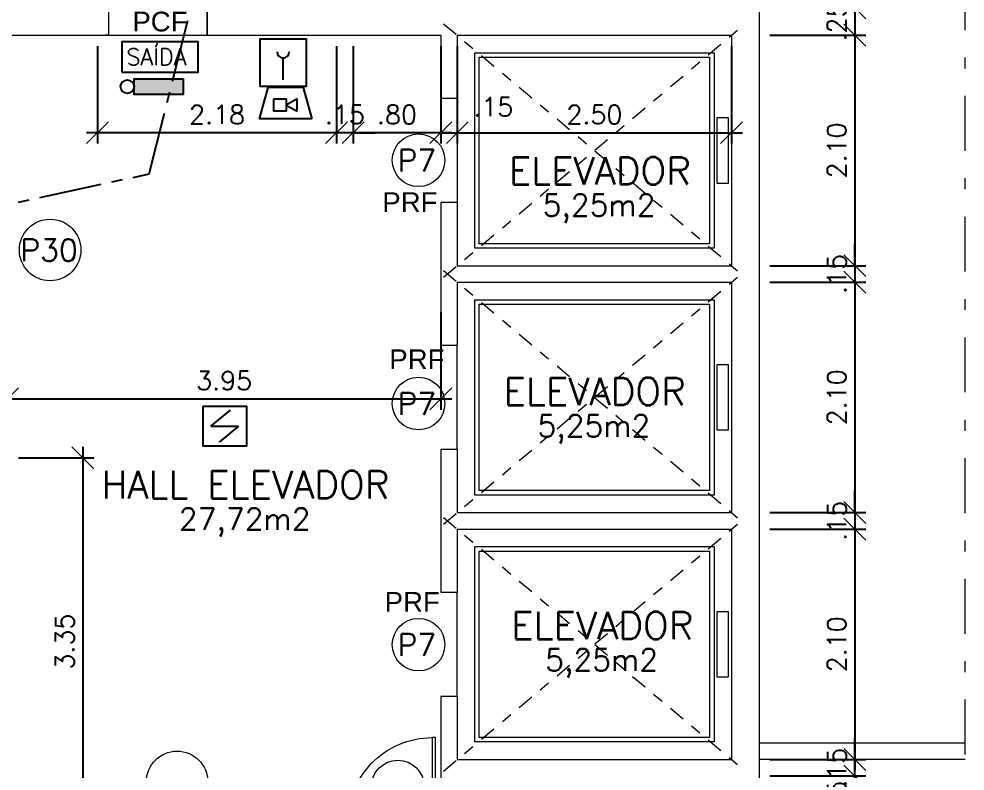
# Model space of a CAD drawing. Header units: millimetres. Extents: x 521 to 1055, y 261 to 520.
# Drawn here: x 616.32 to 624.94, y 396.94 to 403.8 of the extents above; entities that cross this region are included whole.
import ezdxf
from ezdxf.enums import TextEntityAlignment as Align

# ---------------------------------------------------------------- set-up
doc = ezdxf.new("R2010")
doc.units = ezdxf.units.MM
for name, pattern in [('CENTER2', [28.575, 19.05, -3.175, 3.175, -3.175]), ('CONTINU', [0]), ('DASHDOT', [1, 0.5, -0.25, 0, -0.25]), ('DASHDOTX2', [2, 1, -0.5, 0, -0.5])]:
    doc.linetypes.add(name, pattern=pattern)
doc.layers.add('0.1', color=8, linetype='Continuous', lineweight=13)
doc.layers.add('ppci', color=8, linetype='Continuous')
doc.styles.add('ROMANS', font='romans')
doc.styles.get("Standard").update_dxf_attribs({"font": 'romans.shx'})
doc.styles.add('STYLE1', font='sanss___.ttf')
doc.dimstyles.new('Fares Eng - 50', dxfattribs={"dimscale": 2, "dimtxt": 0.085, "dimasz": 0.1, "dimexe": 0.05, "dimexo": 0.05, "dimgap": 0.04, "dimtad": 1, "dimzin": 4, "dimdsep": 46, "dimtxsty": 'ROMANS', "dimblk1": 'OBLIQUE', "dimblk2": 'OBLIQUE', "dimsah": 1, "dimcen": 0.05, "dimdle": 0.05, "dimclrd": 8, "dimclre": 8, "dimclrt": 8, "dimaunit": 1, "dimadec": 0, "dimazin": 0, "dimtfac": 1, "dimtix": 1, "dimtmove": 2, "dimatfit": 0, "dimldrblk": 'OPEN90', "dimfxl": 1, "dimtolj": 1, "dimtzin": 0, "dimarcsym": 0})

# ---------------------------------------------------------------- blocks, each defined once
blk = doc.blocks.new('ÁREA')
for p in [(0.00005, 0.003762), (0, 0)]:
    blk.add_attdef('COMPARTIMENTO', text='', height=0.0025).set_placement(p, align=Align.CENTER)
at = {"color": 1}
for p in [(-0.00005, -0.003762), (-0.000099, -0.007523)]:
    blk.add_attdef('ÁREA', text='', height=0.002, dxfattribs=at).set_placement(p, align=Align.CENTER)
blk = doc.blocks.new('_OBLIQUE')
at = {"color": 0, "linetype": 'ByBlock'}
blk.add_line((-0.5, -0.5), (0.5, 0.5), dxfattribs=at)
blk = doc.blocks.new('*D796')
at = {"layer": '0.1', "color": 8, "linetype": 'CONTINU', "lineweight": -2, "transparency": 16777216}
for p, q in [((620.3114, 403.5465), (620.3114, 402.6585)), ((622.8114, 403.5465), (622.8114, 402.6585)), ((620.2114, 402.7585), (622.9114, 402.7585))]:
    blk.add_line(p, q, dxfattribs=at)
at = {"layer": 'DEFPOINTS', "color": 0, "linetype": 'CONTINU', "lineweight": -2, "transparency": 16777216}
for p in [(620.3114, 403.6465), (622.8114, 403.6465), (622.8114, 402.7585)]:
    blk.add_point(p, dxfattribs=at)
at = {"layer": '0.1', "color": 8, "linetype": 'CONTINU', "lineweight": -2, "transparency": 16777216, "xscale": 0.2, "yscale": 0.2, "zscale": 0.2, "rotation": 180}
blk.add_blockref('_OBLIQUE', (620.3114, 402.7585), dxfattribs=at)
at = {"layer": '0.1', "color": 8, "linetype": 'CONTINU', "lineweight": -2, "transparency": 16777216, "xscale": 0.2, "yscale": 0.2, "zscale": 0.2}
blk.add_blockref('_OBLIQUE', (622.8114, 402.7585), dxfattribs=at)
at = {"layer": '0.1', "color": 8, "linetype": 'CONTINU', "transparency": 16777216, "insert": (621.5614, 402.9235), "char_height": 0.17, "attachment_point": 5, "style": 'ROMANS'}
blk.add_mtext('\\A1;2.50', dxfattribs=at)
blk = doc.blocks.new('_Open90')
at = {"color": 0, "linetype": 'ByBlock', "lineweight": -2}
for p, q in [((-0.5, 0.5), (0, 0)), ((0, 0), (-1, 0)), ((0, 0), (-0.5, -0.5))]:
    blk.add_line(p, q, dxfattribs=at)
blk = doc.blocks.new('*D797')
at = {"layer": '0.1', "color": 8, "linetype": 'CONTINU', "lineweight": -2, "transparency": 16777216}
for p, q in [((620.1614, 403.259), (620.1614, 402.6585)), ((620.3114, 403.259), (620.3114, 402.6585)), ((620.1614, 402.7585), (619.9614, 402.7585)), ((620.1614, 402.7585), (620.3114, 402.7585)), ((620.3114, 402.7585), (620.5114, 402.7585))]:
    blk.add_line(p, q, dxfattribs=at)
at = {"layer": 'DEFPOINTS', "color": 0, "linetype": 'CONTINU', "lineweight": -2, "transparency": 16777216}
for p in [(620.1614, 403.359), (620.3114, 403.359), (620.3114, 402.7585)]:
    blk.add_point(p, dxfattribs=at)
at = {"layer": '0.1', "color": 8, "linetype": 'CONTINU', "lineweight": -2, "transparency": 16777216, "xscale": 0.2, "yscale": 0.2, "zscale": 0.2}
blk.add_blockref('_OBLIQUE', (620.1614, 402.7585), dxfattribs=at)
at = {"layer": '0.1', "color": 8, "linetype": 'CONTINU', "lineweight": -2, "transparency": 16777216, "xscale": 0.2, "yscale": 0.2, "zscale": 0.2, "rotation": 180}
blk.add_blockref('_OBLIQUE', (620.3114, 402.7585), dxfattribs=at)
at = {"layer": '0.1', "color": 8, "linetype": 'CONTINU', "transparency": 16777216, "insert": (620.6398, 402.9932), "char_height": 0.17, "attachment_point": 5, "style": 'ROMANS'}
blk.add_mtext('\\A1;.15', dxfattribs=at)
blk = doc.blocks.new('*D694')
at = {"layer": '0.1', "color": 8, "linetype": 'CONTINU', "lineweight": -2, "transparency": 16777216}
for p, q in [((623.935, 403.8965), (623.935, 404.0965)), ((623.1614, 403.8965), (624.035, 403.8965)), ((623.935, 403.8965), (623.935, 403.6465)), ((623.1614, 403.6465), (624.035, 403.6465)), ((623.935, 403.6465), (623.935, 403.4465))]:
    blk.add_line(p, q, dxfattribs=at)
at = {"layer": 'DEFPOINTS', "color": 0, "linetype": 'CONTINU', "lineweight": -2, "transparency": 16777216}
for p in [(623.0614, 403.8965), (623.0614, 403.6465), (623.935, 403.6465)]:
    blk.add_point(p, dxfattribs=at)
at = {"layer": '0.1', "color": 8, "linetype": 'CONTINU', "lineweight": -2, "transparency": 16777216, "xscale": 0.2, "yscale": 0.2, "zscale": 0.2}
for p, rotation in [((623.935, 403.8965), 270), ((623.935, 403.6465), 90)]:
    blk.add_blockref('_OBLIQUE', p, dxfattribs=dict(at, rotation=rotation))
at = {"layer": '0.1', "color": 8, "linetype": 'CONTINU', "transparency": 16777216, "insert": (623.77, 403.7715), "char_height": 0.17, "attachment_point": 5, "rotation": 90, "style": 'ROMANS'}
blk.add_mtext('\\A1;.25', dxfattribs=at)
blk = doc.blocks.new('*D695')
at = {"layer": '0.1', "color": 8, "linetype": 'CONTINU', "lineweight": -2, "transparency": 16777216}
for p, q in [((623.935, 403.7465), (623.935, 401.4465)), ((623.1614, 403.6465), (624.035, 403.6465)), ((623.1614, 401.5465), (624.035, 401.5465))]:
    blk.add_line(p, q, dxfattribs=at)
at = {"layer": 'DEFPOINTS', "color": 0, "linetype": 'CONTINU', "lineweight": -2, "transparency": 16777216}
for p in [(623.0614, 403.6465), (623.0614, 401.5465), (623.935, 401.5465)]:
    blk.add_point(p, dxfattribs=at)
at = {"layer": '0.1', "color": 8, "linetype": 'CONTINU', "lineweight": -2, "transparency": 16777216, "xscale": 0.2, "yscale": 0.2, "zscale": 0.2}
for p, rotation in [((623.935, 403.6465), 90), ((623.935, 401.5465), 270)]:
    blk.add_blockref('_OBLIQUE', p, dxfattribs=dict(at, rotation=rotation))
at = {"layer": '0.1', "color": 8, "linetype": 'CONTINU', "transparency": 16777216, "insert": (623.77, 402.5965), "char_height": 0.17, "attachment_point": 5, "rotation": 90, "style": 'ROMANS'}
blk.add_mtext('\\A1;2.10', dxfattribs=at)
blk = doc.blocks.new('*D696')
at = {"layer": '0.1', "color": 8, "linetype": 'CONTINU', "lineweight": -2, "transparency": 16777216}
for p, q in [((623.935, 401.5465), (623.935, 401.7465)), ((623.1614, 401.5465), (624.035, 401.5465)), ((623.935, 401.5465), (623.935, 401.3965)), ((623.1614, 401.3965), (624.035, 401.3965)), ((623.935, 401.3965), (623.935, 401.1965))]:
    blk.add_line(p, q, dxfattribs=at)
at = {"layer": 'DEFPOINTS', "color": 0, "linetype": 'CONTINU', "lineweight": -2, "transparency": 16777216}
for p in [(623.0614, 401.5465), (623.0614, 401.3965), (623.935, 401.3965)]:
    blk.add_point(p, dxfattribs=at)
at = {"layer": '0.1', "color": 8, "linetype": 'CONTINU', "lineweight": -2, "transparency": 16777216, "xscale": 0.2, "yscale": 0.2, "zscale": 0.2}
for p, rotation in [((623.935, 401.5465), 270), ((623.935, 401.3965), 90)]:
    blk.add_blockref('_OBLIQUE', p, dxfattribs=dict(at, rotation=rotation))
at = {"layer": '0.1', "color": 8, "linetype": 'CONTINU', "transparency": 16777216, "insert": (623.77, 401.4715), "char_height": 0.17, "attachment_point": 5, "rotation": 90, "style": 'ROMANS'}
blk.add_mtext('\\A1;.15', dxfattribs=at)
blk = doc.blocks.new('*D697')
at = {"layer": '0.1', "color": 8, "linetype": 'CONTINU', "lineweight": -2, "transparency": 16777216}
for p, q in [((623.935, 401.4965), (623.935, 399.1965)), ((623.1614, 401.3965), (624.035, 401.3965)), ((623.1614, 399.2965), (624.035, 399.2965))]:
    blk.add_line(p, q, dxfattribs=at)
at = {"layer": 'DEFPOINTS', "color": 0, "linetype": 'CONTINU', "lineweight": -2, "transparency": 16777216}
for p in [(623.0614, 401.3965), (623.0614, 399.2965), (623.935, 399.2965)]:
    blk.add_point(p, dxfattribs=at)
at = {"layer": '0.1', "color": 8, "linetype": 'CONTINU', "lineweight": -2, "transparency": 16777216, "xscale": 0.2, "yscale": 0.2, "zscale": 0.2}
for p, rotation in [((623.935, 401.3965), 90), ((623.935, 399.2965), 270)]:
    blk.add_blockref('_OBLIQUE', p, dxfattribs=dict(at, rotation=rotation))
at = {"layer": '0.1', "color": 8, "linetype": 'CONTINU', "transparency": 16777216, "insert": (623.77, 400.3465), "char_height": 0.17, "attachment_point": 5, "rotation": 90, "style": 'ROMANS'}
blk.add_mtext('\\A1;2.10', dxfattribs=at)
blk = doc.blocks.new('*D698')
at = {"layer": '0.1', "color": 8, "linetype": 'CONTINU', "lineweight": -2, "transparency": 16777216}
for p, q in [((623.935, 399.2965), (623.935, 399.4965)), ((623.1614, 399.2965), (624.035, 399.2965)), ((623.935, 399.2965), (623.935, 399.1465)), ((623.1614, 399.1465), (624.035, 399.1465)), ((623.935, 399.1465), (623.935, 398.9465))]:
    blk.add_line(p, q, dxfattribs=at)
at = {"layer": 'DEFPOINTS', "color": 0, "linetype": 'CONTINU', "lineweight": -2, "transparency": 16777216}
for p in [(623.0614, 399.2965), (623.0614, 399.1465), (623.935, 399.1465)]:
    blk.add_point(p, dxfattribs=at)
at = {"layer": '0.1', "color": 8, "linetype": 'CONTINU', "lineweight": -2, "transparency": 16777216, "xscale": 0.2, "yscale": 0.2, "zscale": 0.2}
for p, rotation in [((623.935, 399.2965), 270), ((623.935, 399.1465), 90)]:
    blk.add_blockref('_OBLIQUE', p, dxfattribs=dict(at, rotation=rotation))
at = {"layer": '0.1', "color": 8, "linetype": 'CONTINU', "transparency": 16777216, "insert": (623.77, 399.2215), "char_height": 0.17, "attachment_point": 5, "rotation": 90, "style": 'ROMANS'}
blk.add_mtext('\\A1;.15', dxfattribs=at)
blk = doc.blocks.new('*D798')
at = {"layer": '0.1', "color": 8, "linetype": 'CONTINU', "lineweight": -2, "transparency": 16777216}
for p, q in [((623.935, 399.2465), (623.935, 396.9465)), ((623.1614, 399.1465), (624.035, 399.1465)), ((623.1614, 397.0465), (624.035, 397.0465))]:
    blk.add_line(p, q, dxfattribs=at)
at = {"layer": 'DEFPOINTS', "color": 0, "linetype": 'CONTINU', "lineweight": -2, "transparency": 16777216}
for p in [(623.0614, 399.1465), (623.0614, 397.0465), (623.935, 397.0465)]:
    blk.add_point(p, dxfattribs=at)
at = {"layer": '0.1', "color": 8, "linetype": 'CONTINU', "lineweight": -2, "transparency": 16777216, "xscale": 0.2, "yscale": 0.2, "zscale": 0.2}
for p, rotation in [((623.935, 399.1465), 90), ((623.935, 397.0465), 270)]:
    blk.add_blockref('_OBLIQUE', p, dxfattribs=dict(at, rotation=rotation))
at = {"layer": '0.1', "color": 8, "linetype": 'CONTINU', "transparency": 16777216, "insert": (623.77, 398.0965), "char_height": 0.17, "attachment_point": 5, "rotation": 90, "style": 'ROMANS'}
blk.add_mtext('\\A1;2.10', dxfattribs=at)
blk = doc.blocks.new('P90 - parede 25cm')
for points in [[(-0.125, 0.93), (-0.125, 0.9), (0.125, 0.9), (0.125, 0.93)], [(-0.125, -0.03), (-0.125, 0), (0.125, 0), (0.125, -0.03)]]:
    blk.add_lwpolyline(points)
blk.add_lwpolyline([(-0.975, 0.03), (-0.125, 0.03), (-0.125, 0), (-0.975, 0)], close=True)
at = {"color": 8}
blk.add_arc((-0.1175, 0.0415), 0.8585, 90.50075, 182.77241, dxfattribs=at)
blk = doc.blocks.new('*D750')
at = {"layer": '0.1', "color": 8, "linetype": 'CONTINU', "lineweight": -2, "transparency": 16777216}
for p, q in [((616.2114, 401.1224), (616.2114, 400.2344)), ((620.1614, 401.1224), (620.1614, 400.2344)), ((616.1114, 400.3344), (620.2614, 400.3344))]:
    blk.add_line(p, q, dxfattribs=at)
at = {"layer": 'DEFPOINTS', "color": 0, "linetype": 'CONTINU', "lineweight": -2, "transparency": 16777216}
for p in [(616.2114, 401.2224), (620.1614, 401.2224), (620.1614, 400.3344)]:
    blk.add_point(p, dxfattribs=at)
at = {"layer": '0.1', "color": 8, "linetype": 'CONTINU', "lineweight": -2, "transparency": 16777216, "xscale": 0.2, "yscale": 0.2, "zscale": 0.2, "rotation": 180}
blk.add_blockref('_OBLIQUE', (616.2114, 400.3344), dxfattribs=at)
at = {"layer": '0.1', "color": 8, "linetype": 'CONTINU', "lineweight": -2, "transparency": 16777216, "xscale": 0.2, "yscale": 0.2, "zscale": 0.2}
blk.add_blockref('_OBLIQUE', (620.1614, 400.3344), dxfattribs=at)
at = {"layer": '0.1', "color": 8, "linetype": 'CONTINU', "transparency": 16777216, "insert": (618.1864, 400.4994), "char_height": 0.17, "attachment_point": 5, "style": 'ROMANS'}
blk.add_mtext('\\A1;3.95', dxfattribs=at)
blk = doc.blocks.new('*D768')
at = {"layer": '0.1', "color": 8, "linetype": 'CONTINU', "lineweight": -2, "transparency": 16777216}
for p, q in [((619.3614, 403.5465), (619.3614, 402.6585)), ((620.1614, 403.5465), (620.1614, 402.6585)), ((620.2614, 402.7585), (619.2614, 402.7585))]:
    blk.add_line(p, q, dxfattribs=at)
at = {"layer": 'DEFPOINTS', "color": 0, "linetype": 'CONTINU', "lineweight": -2, "transparency": 16777216}
for p in [(619.3614, 403.6465), (620.1614, 403.6465), (619.3614, 402.7585)]:
    blk.add_point(p, dxfattribs=at)
at = {"layer": '0.1', "color": 8, "linetype": 'CONTINU', "lineweight": -2, "transparency": 16777216, "xscale": 0.2, "yscale": 0.2, "zscale": 0.2, "rotation": 180}
blk.add_blockref('_OBLIQUE', (619.3614, 402.7585), dxfattribs=at)
at = {"layer": '0.1', "color": 8, "linetype": 'CONTINU', "lineweight": -2, "transparency": 16777216, "xscale": 0.2, "yscale": 0.2, "zscale": 0.2}
blk.add_blockref('_OBLIQUE', (620.1614, 402.7585), dxfattribs=at)
at = {"layer": '0.1', "color": 8, "linetype": 'CONTINU', "transparency": 16777216, "insert": (619.7614, 402.9235), "char_height": 0.17, "attachment_point": 5, "style": 'ROMANS'}
blk.add_mtext('\\A1;.80', dxfattribs=at)
blk = doc.blocks.new('*D769')
at = {"layer": '0.1', "color": 8, "lineweight": -2, "transparency": 16777216}
for p, q in [((619.2114, 403.5465), (619.2114, 402.6585)), ((619.3614, 403.5465), (619.3614, 402.6585)), ((619.2114, 402.7585), (619.0114, 402.7585)), ((619.3614, 402.7585), (619.2114, 402.7585)), ((619.3614, 402.7585), (619.5614, 402.7585))]:
    blk.add_line(p, q, dxfattribs=at)
at = {"layer": 'DEFPOINTS', "color": 0, "lineweight": -2, "transparency": 16777216}
for p in [(619.2114, 403.6465), (619.3614, 403.6465), (619.2114, 402.7585)]:
    blk.add_point(p, dxfattribs=at)
at = {"layer": '0.1', "color": 8, "lineweight": -2, "transparency": 16777216, "xscale": 0.2, "yscale": 0.2, "zscale": 0.2}
blk.add_blockref('_OBLIQUE', (619.2114, 402.7585), dxfattribs=at)
at = {"layer": '0.1', "color": 8, "lineweight": -2, "transparency": 16777216, "xscale": 0.2, "yscale": 0.2, "zscale": 0.2, "rotation": 180}
blk.add_blockref('_OBLIQUE', (619.3614, 402.7585), dxfattribs=at)
at = {"layer": '0.1', "color": 8, "transparency": 16777216, "insert": (619.2864, 402.9235), "char_height": 0.17, "attachment_point": 5, "style": 'ROMANS'}
blk.add_mtext('\\A1;.15', dxfattribs=at)
blk = doc.blocks.new('*D770')
at = {"layer": '0.1', "color": 8, "lineweight": -2, "transparency": 16777216}
for p, q in [((617.0314, 403.5465), (617.0314, 402.6585)), ((619.2114, 403.5465), (619.2114, 402.6585)), ((619.3114, 402.7585), (616.9314, 402.7585))]:
    blk.add_line(p, q, dxfattribs=at)
at = {"layer": 'DEFPOINTS', "color": 0, "lineweight": -2, "transparency": 16777216}
for p in [(617.0314, 403.6465), (619.2114, 403.6465), (617.0314, 402.7585)]:
    blk.add_point(p, dxfattribs=at)
at = {"layer": '0.1', "color": 8, "lineweight": -2, "transparency": 16777216, "xscale": 0.2, "yscale": 0.2, "zscale": 0.2, "rotation": 180}
blk.add_blockref('_OBLIQUE', (617.0314, 402.7585), dxfattribs=at)
at = {"layer": '0.1', "color": 8, "lineweight": -2, "transparency": 16777216, "xscale": 0.2, "yscale": 0.2, "zscale": 0.2}
blk.add_blockref('_OBLIQUE', (619.2114, 402.7585), dxfattribs=at)
at = {"layer": '0.1', "color": 8, "transparency": 16777216, "insert": (618.1214, 402.9235), "char_height": 0.17, "attachment_point": 5, "style": 'ROMANS'}
blk.add_mtext('\\A1;2.18', dxfattribs=at)
blk = doc.blocks.new('*D831')
at = {"layer": '0.1', "color": 8, "linetype": 'CONTINU', "lineweight": -2, "transparency": 16777216}
for p, q in [((623.935, 396.8965), (623.935, 397.0965)), ((623.1614, 396.8965), (624.035, 396.8965)), ((623.935, 396.4465), (623.935, 396.8965)), ((623.1614, 396.4465), (624.035, 396.4465)), ((623.935, 396.4465), (623.935, 396.2465))]:
    blk.add_line(p, q, dxfattribs=at)
at = {"layer": 'DEFPOINTS', "color": 0, "linetype": 'CONTINU', "lineweight": -2, "transparency": 16777216}
for p in [(623.0614, 396.8965), (623.935, 396.8965), (623.0614, 396.4465)]:
    blk.add_point(p, dxfattribs=at)
at = {"layer": '0.1', "color": 8, "linetype": 'CONTINU', "lineweight": -2, "transparency": 16777216, "xscale": 0.2, "yscale": 0.2, "zscale": 0.2}
for p, rotation in [((623.935, 396.8965), 270), ((623.935, 396.4465), 90)]:
    blk.add_blockref('_OBLIQUE', p, dxfattribs=dict(at, rotation=rotation))
at = {"layer": '0.1', "color": 8, "linetype": 'CONTINU', "transparency": 16777216, "insert": (623.77, 396.6715), "char_height": 0.17, "attachment_point": 5, "rotation": 90, "style": 'ROMANS'}
blk.add_mtext('\\A1;.45', dxfattribs=at)
blk = doc.blocks.new('*D781')
at = {"layer": '0.1', "color": 8, "linetype": 'CONTINU', "lineweight": -2, "transparency": 16777216}
for p, q in [((623.935, 397.0465), (623.935, 397.2465)), ((623.1614, 397.0465), (624.035, 397.0465)), ((623.935, 396.8965), (623.935, 397.0465)), ((623.1614, 396.8965), (624.035, 396.8965)), ((623.935, 396.8965), (623.935, 396.6965))]:
    blk.add_line(p, q, dxfattribs=at)
at = {"layer": 'DEFPOINTS', "color": 0, "linetype": 'CONTINU', "lineweight": -2, "transparency": 16777216}
for p in [(623.0614, 397.0465), (623.935, 397.0465), (623.0614, 396.8965)]:
    blk.add_point(p, dxfattribs=at)
at = {"layer": '0.1', "color": 8, "linetype": 'CONTINU', "lineweight": -2, "transparency": 16777216, "xscale": 0.2, "yscale": 0.2, "zscale": 0.2}
for p, rotation in [((623.935, 397.0465), 270), ((623.935, 396.8965), 90)]:
    blk.add_blockref('_OBLIQUE', p, dxfattribs=dict(at, rotation=rotation))
at = {"layer": '0.1', "color": 8, "linetype": 'CONTINU', "transparency": 16777216, "insert": (623.77, 396.9715), "char_height": 0.17, "attachment_point": 5, "rotation": 90, "style": 'ROMANS'}
blk.add_mtext('\\A1;.15', dxfattribs=at)
blk = doc.blocks.new('*D832')
at = {"layer": '0.1', "color": 8, "linetype": 'CONTINU', "lineweight": -2, "transparency": 16777216}
for p, q in [((616.8981, 399.8965), (616.8981, 396.3465)), ((616.3114, 399.7965), (616.9981, 399.7965)), ((616.3114, 396.4465), (616.9981, 396.4465))]:
    blk.add_line(p, q, dxfattribs=at)
at = {"layer": 'DEFPOINTS', "color": 0, "linetype": 'CONTINU', "lineweight": -2, "transparency": 16777216}
for p in [(616.2114, 399.7965), (616.2114, 396.4465), (616.8981, 396.4465)]:
    blk.add_point(p, dxfattribs=at)
at = {"layer": '0.1', "color": 8, "linetype": 'CONTINU', "lineweight": -2, "transparency": 16777216, "xscale": 0.2, "yscale": 0.2, "zscale": 0.2}
for p, rotation in [((616.8981, 399.7965), 90), ((616.8981, 396.4465), 270)]:
    blk.add_blockref('_OBLIQUE', p, dxfattribs=dict(at, rotation=rotation))
at = {"layer": '0.1', "color": 8, "linetype": 'CONTINU', "transparency": 16777216, "insert": (616.7331, 398.1215), "char_height": 0.17, "attachment_point": 5, "rotation": 90, "style": 'ROMANS'}
blk.add_mtext('\\A1;3.35', dxfattribs=at)
blk = doc.blocks.new('P80')
for points in [[(0, 0.86), (0, 0.83), (0.15, 0.83), (0.15, 0.86)], [(0, 0), (0, 0.03), (0.15, 0.03), (0.15, 0)]]:
    blk.add_lwpolyline(points)
blk.add_lwpolyline([(-0.8, 0.06), (0, 0.06), (0, 0.03), (-0.8, 0.03)], close=True)
at = {"color": 8}
blk.add_arc((-0.0251, 0.0555), 0.7749, 88.14082, 179.6698, dxfattribs=at)

msp = doc.modelspace()

# ---------------------------------------------------------------- hatches: boundary and pattern name
at = {"layer": 'ppci'}
msp.add_hatch(color=10, dxfattribs=at).paths.add_polyline_path([(617.36492, 403.24914), (617.36492, 403.10664), (617.81345, 403.10664), (617.81345, 403.24914)])

# ---------------------------------------------------------------- linework, layer by layer
at = {"layer": '0.1', "color": 8, "linetype": 'DASHDOTX2', "ltscale": 0.5}
msp.add_line((624.9398, 365.19275), (624.9398, 428.20423), dxfattribs=at)
at = {"layer": '0.1', "color": 7}
for p, q in [((623.06144, 408.79649), (623.06144, 397.19649)), ((617.13144, 403.89649), (617.13144, 403.64649)), ((618.03144, 403.64649), (618.03144, 403.89649)), ((609.56144, 403.64649), (617.13144, 403.64649)), ((618.03144, 403.64649), (620.16144, 403.64649)), ((620.16144, 403.64649), (620.16144, 403.07149)), ((620.31144, 403.64649), (620.31144, 403.07149)), ((620.31144, 403.64649), (622.81144, 403.64649)), ((622.81144, 403.64649), (622.81144, 401.54649)), ((620.16144, 403.07149), (620.31144, 403.07149)), ((620.31144, 402.12149), (620.16144, 402.12149)), ((620.16144, 402.12149), (620.16144, 400.82149)), ((620.31144, 402.12149), (620.31144, 401.54649)), ((620.31144, 401.54649), (622.81144, 401.54649)), ((620.31144, 401.39649), (622.81144, 401.39649)), ((620.31144, 401.39649), (620.31144, 400.82149)), ((622.81144, 401.39649), (622.81144, 399.29649)), ((620.16144, 400.82149), (620.31144, 400.82149)), ((620.31144, 399.87149), (620.16144, 399.87149)), ((620.16144, 399.87149), (620.16144, 398.57149)), ((620.31144, 399.87149), (620.31144, 399.29649)), ((620.31144, 399.29649), (622.81144, 399.29649)), ((620.31144, 399.14649), (622.81144, 399.14649)), ((620.31144, 399.14649), (620.31144, 398.57149)), ((622.81144, 399.14649), (622.81144, 397.04649)), ((620.16144, 398.57149), (620.31144, 398.57149)), ((620.31144, 397.62149), (620.16144, 397.62149)), ((620.16144, 397.62149), (620.16144, 396.44649)), ((620.31144, 397.62149), (620.31144, 397.04649)), ((623.06144, 397.19649), (623.06144, 397.04649)), ((620.31144, 397.04649), (622.81144, 397.04649)), ((623.06144, 397.04649), (623.06144, 396.36249))]:
    msp.add_line(p, q, dxfattribs=at)
at = {"layer": '0.1', "color": 8, "linetype": 'DASHDOT', "ltscale": 0.3}
for p, q in [((620.18644, 403.75149), (622.93644, 401.44149)), ((620.18644, 401.44149), (622.93644, 403.75149)), ((620.18644, 401.50149), (622.93644, 399.19149)), ((620.18644, 399.19149), (622.93644, 401.50149)), ((620.18644, 399.25149), (622.93644, 396.94149)), ((620.18644, 396.94149), (622.93644, 399.25149))]:
    msp.add_line(p, q, dxfattribs=at)
at = {"layer": '0.1', "color": 8}
for p, q in [((617.13144, 403.64649), (618.03144, 403.64649)), ((620.31144, 403.07149), (620.31144, 402.12149)), ((620.31144, 399.87149), (620.31144, 400.82149)), ((620.31144, 397.62149), (620.31144, 398.57149)), ((624.9398, 397.19649), (623.06144, 397.19649)), ((624.9398, 397.04649), (623.06144, 397.04649))]:
    msp.add_line(p, q, dxfattribs=at)
for points in [[(620.47144, 403.48649), (622.65144, 403.48649), (622.65144, 401.70649), (620.47144, 401.70649)], [(620.51144, 403.44649), (622.61144, 403.44649), (622.61144, 401.74649), (620.51144, 401.74649)], [(622.68144, 402.89649), (622.78144, 402.89649), (622.78144, 402.29649), (622.68144, 402.29649)], [(620.47144, 401.23649), (622.65144, 401.23649), (622.65144, 399.45649), (620.47144, 399.45649)], [(620.51144, 401.19649), (622.61144, 401.19649), (622.61144, 399.49649), (620.51144, 399.49649)], [(622.68144, 400.64649), (622.78144, 400.64649), (622.78144, 400.04649), (622.68144, 400.04649)], [(620.47144, 398.98649), (622.65144, 398.98649), (622.65144, 397.20649), (620.47144, 397.20649)], [(620.51144, 398.94649), (622.61144, 398.94649), (622.61144, 397.24649), (620.51144, 397.24649)], [(622.68144, 398.39649), (622.78144, 398.39649), (622.78144, 397.79649), (622.68144, 397.79649)]]:
    msp.add_lwpolyline(points, close=True, dxfattribs=at)
for centre, radius in [((619.95822, 402.50695), 0.23964), ((616.59989, 401.6898), 0.28038), ((619.95822, 400.29031), 0.23964), ((619.95822, 398.09324), 0.23964), ((617.75741, 396.84263), 0.28038), ((619.76891, 396.80058), 0.23964)]:
    msp.add_circle(centre, radius, dxfattribs=at)
at = {"layer": 'ppci', "color": 10, "linetype": 'Continuous'}
for p, q in [((618.7245, 403.23947), (618.7245, 403.43984)), ((618.58422, 403.16881), (618.50394, 402.88493)), ((618.90533, 403.16881), (618.58422, 403.16881)), ((618.90533, 403.16881), (618.98561, 402.88493)), ((618.98561, 402.88493), (618.50394, 402.88493)), ((618.0649, 400.08443), (618.24353, 400.23074)), ((618.0649, 400.08443), (618.31821, 400.08443)), ((618.31821, 400.08443), (618.13958, 399.93811))]:
    msp.add_line(p, q, dxfattribs=at)
at = {"layer": 'ppci', "color": 10}
for p, q in [((618.85182, 403.06605), (618.75053, 403.00969)), ((618.85182, 402.95334), (618.85182, 403.06605)), ((618.75053, 403.00969), (618.85182, 402.95334))]:
    msp.add_line(p, q, dxfattribs=at)
at = {"layer": 'ppci', "color": 10, "linetype": 'CENTER2', "lineweight": -2, "ltscale": 0.03}
msp.add_lwpolyline([(600.56144, 374.49649), (603.2071, 379.23694), (607.56864, 379.45558), (608.83738, 400.52147), (617.50246, 402.38245), (618.01983, 404.43977), (620.60213, 404.66988), (620.77261, 405.09649)], dxfattribs=at)
at = {"layer": 'ppci', "color": 10, "linetype": 'CONTINU'}
msp.add_lwpolyline([(617.2546, 403.31003), (617.94861, 403.31003), (617.94861, 403.58484), (617.2546, 403.58484)], close=True, dxfattribs=at)
at = {"layer": 'ppci', "color": 10, "linetype": 'Continuous'}
for points in [[(618.51103, 403.18354), (618.93796, 403.18354), (618.93796, 403.61048), (618.51103, 403.61048)], [(617.99366, 400.26663), (618.38945, 400.26663), (618.38945, 399.90222), (617.99366, 399.90222)]]:
    msp.add_lwpolyline(points, close=True, dxfattribs=at)
at = {"layer": 'ppci', "color": 10}
for points in [[(617.81345, 403.24914), (617.81345, 403.10664), (617.36492, 403.10664), (617.36492, 403.24914)], [(618.63774, 403.06605), (618.75053, 403.06605), (618.75053, 402.95334), (618.63774, 402.95334)]]:
    msp.add_lwpolyline(points, close=True, dxfattribs=at)
msp.add_circle((617.30374, 403.17789), 0.06117, dxfattribs=at)
at = {"layer": 'ppci', "color": 10, "linetype": 'Continuous'}
msp.add_arc((618.7245, 403.49553), 0.05569, 180, 0, dxfattribs=at)

# ---------------------------------------------------------------- block references
at = {"layer": '0.1', "color": 8, "rotation": 270}
msp.add_blockref('P90 - parede 25cm', (617.13144, 403.77149), dxfattribs=at)
at = {"layer": '0.1', "color": 8}
ref = msp.add_blockref('ÁREA', (621.61025, 402.28657), dxfattribs=dict(at, xscale=133.3333333333333, yscale=133.3333333333333, zscale=133.3333333333333))
ref.add_attrib('COMPARTIMENTO', 'ELEVADOR', dxfattribs={"layer": '0', "color": 3, "height": 0.25}).set_placement((621.61025, 402.28657), align=Align.CENTER)
ref.add_attrib('ÁREA', '5,25m2', dxfattribs={"layer": '0', "color": 1, "height": 0.2}).set_placement((621.60362, 401.99862), align=Align.CENTER)
ref = msp.add_blockref('ÁREA', (621.56333, 400.27594), dxfattribs=dict(at, xscale=133.3333333333333, yscale=133.3333333333333, zscale=133.3333333333333))
ref.add_attrib('COMPARTIMENTO', 'ELEVADOR', dxfattribs={"layer": '0', "color": 3, "height": 0.25}).set_placement((621.56333, 400.27594), align=Align.CENTER)
ref.add_attrib('ÁREA', '5,25m2', dxfattribs={"layer": '0', "color": 1, "height": 0.2}).set_placement((621.5567, 399.98799), align=Align.CENTER)
ref = msp.add_blockref('ÁREA', (618.38012, 399.42639), dxfattribs=dict(at, xscale=133.3333333333333, yscale=133.3333333333333, zscale=133.3333333333333))
ref.add_attrib('COMPARTIMENTO', 'HALL ELEVADOR', dxfattribs={"layer": '0', "color": 3, "height": 0.25}).set_placement((618.38012, 399.42639), align=Align.CENTER)
ref.add_attrib('ÁREA', '27,72m2', dxfattribs={"layer": '0', "color": 1, "height": 0.2}).set_placement((618.37349, 399.13843), align=Align.CENTER)
ref = msp.add_blockref('ÁREA', (621.63371, 398.14312), dxfattribs=dict(at, xscale=133.3333333333333, yscale=133.3333333333333, zscale=133.3333333333333))
ref.add_attrib('COMPARTIMENTO', 'ELEVADOR', dxfattribs={"layer": '0', "color": 3, "height": 0.25}).set_placement((621.63371, 398.14312), align=Align.CENTER)
ref.add_attrib('ÁREA', '5,25m2', dxfattribs={"layer": '0', "color": 1, "height": 0.2}).set_placement((621.62708, 397.85517), align=Align.CENTER)
at = {"layer": '0.1', "color": 8, "xscale": -1, "rotation": 90}
msp.add_blockref('P80', (620.14144, 396.44649), dxfattribs=at)

# ---------------------------------------------------------------- texts
at = {"layer": '0.1', "color": 8}
for s, p in [('P7', (619.76761, 402.40544)), ('P30', (616.3291, 401.58829)), ('P7', (619.76761, 400.1888)), ('P7', (619.76761, 397.99172))]:
    msp.add_text(s, height=0.2, dxfattribs=at).set_placement(p)
at = {"layer": 'ppci', "color": 10, "style": 'STYLE1'}
for s, p in [('PCF', (617.34956, 403.68104)), ('PRF', (619.6277, 402.03548)), ('PRF', (619.69162, 400.60394)), ('PRF', (619.6488, 398.3929))]:
    msp.add_text(s, height=0.18, dxfattribs=at).set_placement(p)
at = {"layer": 'ppci', "color": 10, "text_generation_flag": 6}
msp.add_text('SAÍDA', height=0.15, rotation=180, dxfattribs=at).set_placement((617.2957, 403.37488))

# ---------------------------------------------------------------- dimensions: what is measured, and where the dimension line sits
at = {"layer": '0.1', "color": 8, "linetype": 'CONTINU'}
for base, p1, p2, picture, middle in [((623.93503, 403.64649), (623.06144, 403.89649), (623.06144, 403.64649), '*D694', (623.77003, 403.77149)), ((623.93503, 401.54649), (623.06144, 403.64649), (623.06144, 401.54649), '*D695', (623.77003, 402.59649)), ((623.93503, 401.39649), (623.06144, 401.54649), (623.06144, 401.39649), '*D696', (623.77003, 401.47149)), ((623.93503, 399.29649), (623.06144, 401.39649), (623.06144, 399.29649), '*D697', (623.77003, 400.34649)), ((616.89806, 396.44649), (616.21144, 399.79649), (616.21144, 396.44649), '*D832', (616.73306, 398.12149)), ((623.93503, 399.14649), (623.06144, 399.29649), (623.06144, 399.14649), '*D698', (623.77003, 399.22149)), ((623.93503, 397.04649), (623.06144, 399.14649), (623.06144, 397.04649), '*D798', (623.77003, 398.09649)), ((623.93503, 397.04649), (623.06144, 396.89649), (623.06144, 397.04649), '*D781', (623.77003, 396.97149)), ((623.93503, 396.89649), (623.06144, 396.44649), (623.06144, 396.89649), '*D831', (623.77003, 396.67149))]:
    dim = msp.add_linear_dim(base=base, p1=p1, p2=p2, angle=90, dimstyle='Fares Eng - 50', dxfattribs=at)
    dim.commit()
    dim.dimension.update_dxf_attribs({"geometry": picture, "text_midpoint": middle})
at = {"layer": '0.1', "color": 7}
for base, p1, p2, picture, middle in [((617.03144, 402.75854), (619.21144, 403.64649), (617.03144, 403.64649), '*D770', (618.12144, 402.92354)), ((619.21144, 402.75854), (619.36144, 403.64649), (619.21144, 403.64649), '*D769', (619.28644, 402.92354))]:
    dim = msp.add_linear_dim(base=base, p1=p1, p2=p2, dimstyle='Fares Eng - 50', dxfattribs=at)
    dim.commit()
    dim.dimension.update_dxf_attribs({"geometry": picture, "text_midpoint": middle})
at = {"layer": '0.1', "color": 8, "linetype": 'CONTINU'}
for base, p1, p2, picture, middle in [((619.36144, 402.75854), (620.16144, 403.64649), (619.36144, 403.64649), '*D768', (619.76144, 402.92354)), ((622.81144, 402.75854), (620.31144, 403.64649), (622.81144, 403.64649), '*D796', (621.56144, 402.92354)), ((620.16144, 400.33443), (616.21144, 401.22239), (620.16144, 401.22239), '*D750', (618.18644, 400.49943))]:
    dim = msp.add_linear_dim(base=base, p1=p1, p2=p2, dimstyle='Fares Eng - 50', dxfattribs=at)
    dim.commit()
    dim.dimension.update_dxf_attribs({"geometry": picture, "text_midpoint": middle})
dim = msp.add_linear_dim(base=(620.31144, 402.75854), p1=(620.16144, 403.35899), p2=(620.31144, 403.35899), dimstyle='Fares Eng - 50', dxfattribs=at)
dim.commit()
dim.dimension.update_dxf_attribs({"geometry": '*D797', "text_midpoint": (620.63977, 402.99323), "dimtype": 160})

doc.saveas('drawing.dxf')
